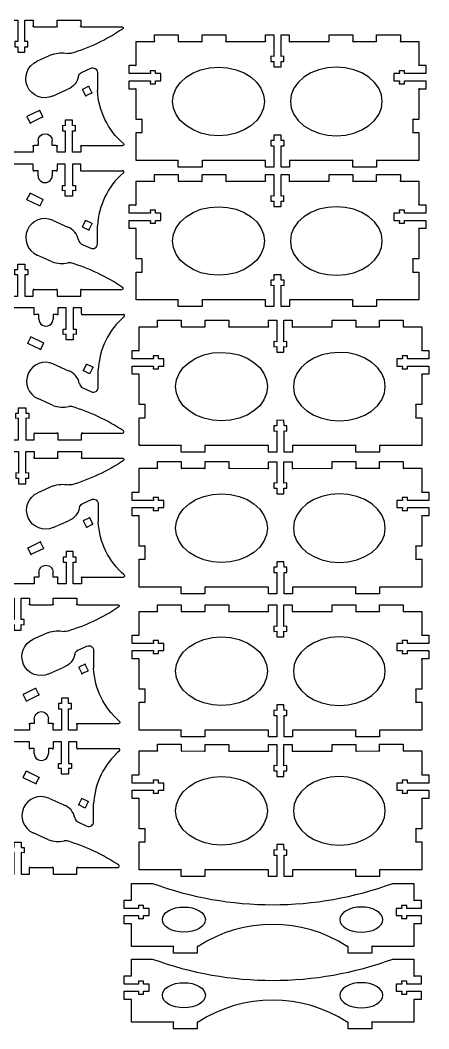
# Model space of a CAD drawing. Extents: x 127 to 2085, y -245 to 419.
# Drawn here: x 1912.8 to 2084.9, y -244.5 to 180 of the extents above; entities that cross this region are included whole.
import ezdxf

# ---------------------------------------------------------------- set-up
doc = ezdxf.new("R2010")
doc.units = 0
doc.layers.get('0').update_dxf_attribs({"linetype": 'CONTINUOUS'})
doc.layers.add('CUT', color=7, linetype='CONTINUOUS')

# ---------------------------------------------------------------- blocks, each defined once
blk = doc.blocks.new('SIDE')
at = {"layer": 'CUT', "color": 5}
for p, q in [((1473.71, -138.64), (1456.75, -138.64)), ((1484.1, -135.84), (1474.1, -135.84)), ((1474.1, -135.84), (1474.1, -138.26)), ((1484.1, -138.26), (1484.1, -135.84)), ((1493.71, -138.64), (1484.48, -138.64)), ((1497.6, -135.84), (1494.1, -135.84)), ((1494.1, -135.84), (1494.1, -138.26)), ((1497.6, -144.84), (1497.6, -135.84)), ((1504.1, -135.84), (1500.6, -135.84)), ((1500.6, -135.84), (1500.6, -144.88)), ((1504.1, -138.26), (1504.1, -135.84)), ((1520.46, -138.64), (1504.48, -138.64)), ((1530.85, -135.84), (1520.85, -135.84)), ((1520.85, -135.84), (1520.85, -138.26)), ((1530.85, -138.26), (1530.85, -135.84)), ((1547.21, -138.64), (1531.23, -138.64)), ((1557.6, -135.84), (1547.6, -135.84)), ((1547.6, -135.84), (1547.6, -138.26)), ((1557.6, -138.26), (1557.6, -135.84)), ((1567.21, -138.64), (1557.98, -138.64)), ((1571.1, -135.84), (1567.6, -135.84)), ((1567.6, -135.84), (1567.6, -138.26)), ((1571.1, -144.84), (1571.1, -135.84)), ((1577.6, -135.84), (1574.1, -135.84)), ((1574.1, -135.84), (1574.1, -144.84)), ((1577.6, -138.26), (1577.6, -135.84)), ((1496.35, -147.06), (1496.35, -144.84)), ((1496.35, -144.84), (1497.6, -144.88)), ((1497.6, -147.02), (1496.35, -147.06)), ((1497.6, -144.88), (1497.6, -144.84)), ((1497.6, -149.34), (1497.6, -147.02)), ((1500.6, -144.88), (1501.85, -144.84)), ((1501.85, -147.06), (1500.6, -147.02)), ((1500.6, -147.02), (1500.6, -149.34)), ((1501.85, -144.84), (1501.85, -147.06)), ((1569.85, -147.02), (1569.85, -144.8)), ((1569.85, -144.8), (1571.1, -144.84)), ((1571.1, -146.98), (1569.85, -147.02)), ((1571.1, -144.84), (1571.1, -144.84)), ((1571.1, -149.3), (1571.1, -146.98)), ((1574.1, -144.84), (1575.35, -144.8)), ((1575.35, -147.02), (1574.1, -146.98)), ((1574.1, -146.98), (1574.1, -149.3)), ((1575.35, -144.8), (1575.35, -147.02)), ((1486.12, -150.31), (1492.51, -153.16)), ((1500.6, -149.34), (1497.6, -149.34)), ((1574.1, -149.3), (1571.1, -149.3)), ((1473.8, -157.8), (1469.92, -156.05)), ((1467.1, -157.87), (1467.1, -165.34)), ((1467.1, -165.34), (1467.1, -165.39)), ((1486, -167.78), (1479.61, -164.93)), ((1477.6, -180.26), (1477.6, -177.94)), ((1477.6, -177.94), (1480.6, -177.94)), ((1480.6, -177.94), (1480.6, -180.26)), ((1580.35, -180.3), (1580.35, -177.98)), ((1580.35, -177.98), (1583.35, -177.98)), ((1583.35, -177.98), (1583.35, -180.3)), ((1476.35, -182.44), (1476.35, -180.22)), ((1476.35, -180.22), (1477.6, -180.26)), ((1477.6, -182.4), (1476.35, -182.44)), ((1477.6, -191.44), (1477.6, -182.4)), ((1480.6, -180.26), (1481.85, -180.22)), ((1481.85, -182.44), (1480.6, -182.4)), ((1480.6, -182.4), (1480.6, -191.44)), ((1481.85, -180.22), (1481.85, -182.44)), ((1579.1, -182.48), (1579.1, -180.26)), ((1579.1, -180.26), (1580.35, -180.3)), ((1580.35, -182.44), (1579.1, -182.48)), ((1580.35, -188.64), (1580.35, -182.44)), ((1583.35, -180.3), (1584.6, -180.26)), ((1584.6, -182.48), (1583.35, -182.44)), ((1583.35, -182.44), (1583.35, -188.64)), ((1584.6, -180.26), (1584.6, -182.48)), ((1486.1, -188.64), (1486.1, -186.64)), ((1492.1, -186.64), (1492.1, -188.64)), ((1473.71, -188.64), (1456.48, -188.64)), ((1474.1, -189.03), (1474.1, -191.44)), ((1484.1, -191.44), (1484.1, -189.03)), ((1484.48, -188.64), (1486.1, -188.64)), ((1492.1, -188.64), (1493.71, -188.64)), ((1494.1, -189.03), (1494.1, -191.44)), ((1504.1, -191.44), (1504.1, -189.03)), ((1504.48, -188.64), (1512.6, -188.64)), ((1512.6, -188.64), (1515, -188.64)), ((1515, -188.64), (1542.71, -188.64)), ((1543.1, -189.03), (1543.1, -191.44)), ((1560.85, -191.44), (1560.85, -189.03)), ((1561.23, -188.64), (1580.35, -188.64)), ((1583.35, -188.64), (1588.35, -188.64)), ((1588.35, -188.64), (1598.35, -188.64)), ((1474.1, -191.44), (1477.6, -191.44)), ((1480.6, -191.44), (1484.1, -191.44)), ((1494.1, -191.44), (1504.1, -191.44)), ((1543.1, -191.44), (1560.85, -191.44))]:
    blk.add_line(p, q, dxfattribs=at)
at = {"layer": 'CUT', "color": 1}
for p, q in [((1470.99, -163.79), (1473.09, -164.82)), ((1469.63, -166.56), (1471.73, -167.59)), ((1491.69, -173.94), (1496.49, -176.28)), ((1490.34, -176.7), (1495.13, -179.05)), ((1506.25, -181.07), (1511.05, -183.42)), ((1504.9, -183.83), (1509.69, -186.18))]:
    blk.add_line(p, q, dxfattribs=at)
at = {"layer": 'CUT', "color": 5}
blk.add_lwpolyline([(1577.98, -138.64), (1604.34, -138.64, 0.070631), (1598.35, -188.64)], format="xyb", dxfattribs=at)
at = {"layer": 'CUT', "color": 1}
for points in [[(1516.92, -172.46), (1515.21, -172.3), (1513.54, -171.69), (1511.98, -170.64), (1510.59, -169.19), (1509.42, -167.39), (1508.52, -165.33), (1507.92, -163.07), (1507.64, -160.71), (1507.69, -158.33), (1508.08, -156.03), (1508.79, -153.89), (1509.79, -151.99), (1511.04, -150.42), (1512.49, -149.23), (1514.09, -148.46), (1515.78, -148.15), (1517.49, -148.3), (1519.16, -148.91), (1520.72, -149.97), (1522.11, -151.42), (1523.28, -153.21), (1524.19, -155.27), (1524.79, -157.53), (1525.07, -159.89), (1525.01, -162.27), (1524.62, -164.58), (1523.92, -166.71), (1522.92, -168.61), (1521.67, -170.18), (1520.22, -171.38), (1518.61, -172.14)], [(1547.59, -149.9), (1547.67, -149.01), (1547.99, -148.14), (1548.53, -147.34), (1549.28, -146.61), (1550.21, -146.01), (1551.28, -145.54), (1552.45, -145.23), (1553.68, -145.08), (1554.91, -145.11), (1556.11, -145.31), (1557.21, -145.68), (1558.2, -146.2), (1559.01, -146.85), (1559.63, -147.6), (1560.03, -148.43), (1560.19, -149.31), (1560.11, -150.19), (1559.79, -151.06), (1559.25, -151.87), (1558.5, -152.59), (1557.57, -153.19), (1556.5, -153.66), (1555.33, -153.97), (1554.1, -154.12), (1552.87, -154.09), (1551.67, -153.89), (1550.56, -153.52), (1549.58, -153), (1548.77, -152.36), (1548.15, -151.6), (1547.75, -150.77)]]:
    blk.add_lwpolyline(points, close=True, dxfattribs=at)
for points in [[(1536.72, -158.64), (1534.48, -158.64, -1), (1534.1, -158.26), (1534.1, -149.02, -1), (1534.48, -148.64), (1536.72, -148.64, -1), (1537.1, -149.02), (1537.1, -158.26, -1)], [(1585.22, -165.74, -1), (1585.22, -151.95, -1)], [(1550.25, -161.14, -1), (1550.44, -187.14, -1)], [(1566.65, -178.76), (1566.65, -169.52, -1), (1567.03, -169.14), (1569.27, -169.14, -1), (1569.65, -169.52), (1569.65, -178.76, -1), (1569.27, -179.14), (1567.03, -179.14, -1)], [(1532.54, -172.64, -1), (1532.56, -175.64, -1)]]:
    blk.add_lwpolyline(points, format="xyb", close=True, dxfattribs=at)
for points in [[(1469.63, -166.56, -0.886376), (1469.52, -166.04), (1470.51, -164.03, -0.886376), (1470.99, -163.79, -0.060234)], [(1473.09, -164.82, -0.886376), (1473.2, -165.35), (1472.22, -167.36, -0.886376), (1471.73, -167.59, -0.060234)], [(1490.34, -176.7, -0.886376), (1490.23, -176.18), (1491.21, -174.17, -0.886376), (1491.69, -173.94, -0.060234)], [(1496.49, -176.28, -0.886376), (1496.6, -176.81), (1495.61, -178.82, -0.886376), (1495.13, -179.05, -0.060234)], [(1504.9, -183.83, -0.886376), (1504.78, -183.31), (1505.77, -181.3, -0.886376), (1506.25, -181.07, -0.060234)], [(1511.05, -183.42, -0.886376), (1511.16, -183.94), (1510.17, -185.95, -0.886376), (1509.69, -186.18, -0.060234)]]:
    blk.add_lwpolyline(points, format="xyb", dxfattribs=at)
at = {"layer": 'CUT', "color": 5}
for centre, radius, start, end in [((1456.75, -139.14), 0.5, 90, 236.0261), ((1500.86, -73.68), 79.44, 236.0261, 253.4772), ((1473.91, -138.45), 0.27, 225, 45), ((1484.29, -138.45), 0.27, 135, 315), ((1493.91, -138.45), 0.27, 225, 45), ((1504.29, -138.45), 0.27, 135, 315), ((1520.66, -138.45), 0.27, 225, 45), ((1531.04, -138.45), 0.27, 135, 315), ((1547.41, -138.45), 0.27, 225, 45), ((1557.79, -138.45), 0.27, 135, 315), ((1567.41, -138.45), 0.27, 225, 45), ((1577.79, -138.45), 0.27, 135, 315), ((1478.94, -145.1), 4.78, 261.9659, 276.9339), ((1482.01, -161.7), 12.1, 70.152, 101.8652), ((1469.1, -157.87), 2, 65.6938, 180), ((1489.26, -160.47), 8, 245.989, 65.989), ((1472.66, -159.94), 2.42, 10.0071, 61.9981), ((1481.93, -158.34), 6.98, 189.7158, 250.5705), ((1435.15, -163.63), 32, 311.0226, 356.8383), ((1489.1, -186.64), 3, 360, 180), ((1456.48, -188.14), 0.5, 131.0226, 270), ((1473.91, -188.83), 0.27, 315, 135), ((1484.29, -188.83), 0.27, 45, 225), ((1493.91, -188.83), 0.27, 315, 135), ((1504.29, -188.83), 0.27, 44.9922, 224.9922), ((1542.91, -188.83), 0.27, 315, 135), ((1561.04, -188.83), 0.27, 45, 225)]:
    blk.add_arc(centre, radius, start, end, dxfattribs=at)

msp = doc.modelspace()

# ---------------------------------------------------------------- linework, layer by layer
at = {"layer": 'CUT', "color": 5}
for p, q in [((1979.75, 170.97), (1988.98, 170.96)), ((1999.75, 170.96), (2015.73, 170.95)), ((2026.49, 170.95), (2042.47, 170.96)), ((2053.24, 170.96), (2062.47, 170.97)), ((1964.1, 133.1), (1964.1, 137.84)), ((2078.12, 137.84), (2078.12, 133.1)), ((1979.75, 112.22), (1988.98, 112.22)), ((1999.75, 112.21), (2015.73, 112.21)), ((2026.49, 112.21), (2042.47, 112.21)), ((2053.24, 112.22), (2062.47, 112.22)), ((1964.1, 74.36), (1964.1, 79.09)), ((2078.12, 79.09), (2078.12, 74.36)), ((1981, 50.92), (1990.23, 50.92)), ((2001, 50.92), (2016.98, 50.91)), ((2027.74, 50.91), (2043.73, 50.92)), ((2054.49, 50.92), (2063.73, 50.92)), ((1965.35, 13.06), (1965.35, 17.8)), ((2079.37, 17.8), (2079.37, 13.06)), ((1981, -8.63), (1990.23, -8.63)), ((2001, -8.63), (2016.98, -8.64)), ((2027.74, -8.64), (2043.73, -8.63)), ((2054.49, -8.63), (2063.73, -8.63)), ((1965.35, -46.49), (1965.35, -41.75)), ((2079.37, -41.75), (2079.37, -46.49)), ((1981, -68.85), (1990.23, -68.85)), ((2001, -68.86), (2016.98, -68.86)), ((2027.74, -68.86), (2043.73, -68.86)), ((2054.49, -68.85), (2063.73, -68.85)), ((1965.35, -106.71), (1965.35, -101.98)), ((2079.37, -101.98), (2079.37, -106.71)), ((1981, -127.59), (1990.23, -127.6)), ((2001, -127.6), (2016.98, -127.61)), ((2027.74, -127.61), (2043.73, -127.6)), ((2054.49, -127.6), (2063.73, -127.59)), ((1965.35, -165.46), (1965.35, -160.72)), ((2079.37, -160.72), (2079.37, -165.46))]:
    msp.add_line(p, q, dxfattribs=at)
for points in [[(1961.61, 161.35), (1961.62, 170.97), (1968.98, 170.97)], [(1969.37, 171.35), (1969.37, 173.77), (1979.37, 173.76), (1979.37, 171.35)], [(1989.37, 171.34), (1989.37, 173.76), (1999.37, 173.76), (1999.37, 171.34)], [(2016.12, 171.33), (2016.12, 173.75), (2019.62, 173.75), (2019.61, 164.65), (2018.36, 164.79), (2018.36, 162.57), (2019.61, 162.61), (2019.61, 160.29), (2021.11, 160.29), (2022.61, 160.29), (2022.61, 162.61), (2023.86, 162.57), (2023.86, 164.79), (2022.61, 164.65), (2022.61, 173.75), (2026.11, 173.75), (2026.11, 171.33)], [(2042.86, 171.34), (2042.86, 173.76), (2052.86, 173.76), (2052.86, 171.34)], [(2062.86, 171.35), (2062.86, 173.76), (2072.86, 173.77), (2072.86, 171.35)], [(2073.24, 170.97), (2080.61, 170.97), (2080.61, 161.35)], [(1961.23, 150.97), (1958.61, 150.97), (1958.61, 154.47), (1967.61, 154.47), (1967.57, 153.22), (1969.79, 153.22), (1969.75, 154.47), (1972.07, 154.47), (1972.07, 157.47), (1969.75, 157.47), (1969.79, 158.72), (1967.57, 158.72), (1967.61, 157.47), (1958.61, 157.47), (1958.61, 160.97), (1961.23, 160.97)], [(2080.99, 160.97), (2083.61, 160.97), (2083.61, 157.47), (2074.61, 157.47), (2074.65, 158.72), (2072.43, 158.72), (2072.47, 157.47), (2070.15, 157.47), (2070.15, 154.47), (2072.47, 154.47), (2072.43, 153.22), (2074.65, 153.22), (2074.61, 154.47), (2083.61, 154.47), (2083.61, 150.97), (2081, 150.97)], [(1963.72, 138.22), (1961.6, 138.22), (1961.61, 150.59)], [(2080.61, 150.59), (2080.62, 138.22), (2078.5, 138.22)], [(1978.96, 120.97), (1969.34, 120.97), (1961.6, 120.97), (1961.6, 132.72), (1963.72, 132.72)], [(2052.5, 120.96), (2026.13, 120.95), (2026.13, 118.15), (2022.63, 118.15), (2022.63, 127.15), (2023.88, 127.11), (2023.87, 129.33), (2022.62, 129.29), (2022.61, 131.61), (2021.11, 131.6), (2019.61, 131.61), (2019.6, 129.29), (2018.35, 129.33), (2018.35, 127.11), (2019.6, 127.15), (2019.59, 118.15), (2016.09, 118.15), (2016.09, 120.95), (1989.73, 120.96)], [(2078.5, 132.72), (2080.62, 132.72), (2080.63, 120.97), (2072.88, 120.97), (2063.26, 120.97)], [(1989.34, 120.58), (1989.34, 118.16), (1979.34, 118.17), (1979.34, 120.58)], [(2062.88, 120.58), (2062.88, 118.17), (2052.88, 118.16), (2052.88, 120.58)], [(1969.37, 112.61), (1969.37, 115.02), (1979.37, 115.02), (1979.37, 112.6)], [(1989.37, 112.6), (1989.37, 115.02), (1999.37, 115.01), (1999.37, 112.6)], [(2016.12, 112.59), (2016.12, 115.01), (2019.62, 115.01), (2019.61, 105.91), (2018.36, 106.05), (2018.36, 103.83), (2019.61, 103.87), (2019.61, 101.55), (2021.11, 101.54), (2022.61, 101.55), (2022.61, 103.87), (2023.86, 103.83), (2023.86, 106.05), (2022.61, 105.91), (2022.61, 115.01), (2026.11, 115.01), (2026.11, 112.59)], [(2042.86, 112.6), (2042.86, 115.01), (2052.86, 115.02), (2052.86, 112.6)], [(2062.86, 112.6), (2062.86, 115.02), (2072.86, 115.02), (2072.86, 112.61)], [(1961.61, 102.61), (1961.62, 112.23), (1968.98, 112.23)], [(2073.24, 112.23), (2080.61, 112.23), (2080.61, 102.61)], [(1961.23, 92.23), (1958.61, 92.23), (1958.61, 95.73), (1967.61, 95.73), (1967.57, 94.48), (1969.79, 94.48), (1969.75, 95.73), (1972.07, 95.73), (1972.07, 98.73), (1969.75, 98.73), (1969.79, 99.98), (1967.57, 99.98), (1967.61, 98.73), (1958.61, 98.73), (1958.61, 102.23), (1961.23, 102.23)], [(2080.99, 102.23), (2083.61, 102.23), (2083.61, 98.73), (2074.61, 98.73), (2074.65, 99.98), (2072.43, 99.98), (2072.47, 98.73), (2070.15, 98.73), (2070.15, 95.73), (2072.47, 95.73), (2072.43, 94.48), (2074.65, 94.48), (2074.61, 95.73), (2083.61, 95.73), (2083.61, 92.23), (2081, 92.23)], [(1963.72, 79.48), (1961.6, 79.48), (1961.61, 91.85)], [(2080.61, 91.85), (2080.62, 79.48), (2078.5, 79.48)], [(1978.96, 62.22), (1969.34, 62.23), (1961.6, 62.23), (1961.6, 73.98), (1963.72, 73.98)], [(2052.5, 62.22), (2026.13, 62.21), (2026.13, 59.41), (2022.63, 59.41), (2022.63, 68.41), (2023.88, 68.37), (2023.87, 70.59), (2022.62, 70.55), (2022.61, 72.87), (2021.11, 72.86), (2019.61, 72.87), (2019.6, 70.55), (2018.35, 70.59), (2018.35, 68.37), (2019.6, 68.41), (2019.59, 59.41), (2016.09, 59.41), (2016.09, 62.21), (1989.73, 62.22)], [(2078.5, 73.98), (2080.62, 73.98), (2080.63, 62.23), (2072.88, 62.23), (2063.26, 62.22)], [(1989.34, 61.84), (1989.34, 59.42), (1979.34, 59.42), (1979.34, 61.84)], [(2062.88, 61.84), (2062.88, 59.42), (2052.88, 59.42), (2052.88, 61.84)], [(1970.62, 51.31), (1970.62, 53.73), (1980.62, 53.72), (1980.62, 51.31)], [(1990.62, 51.3), (1990.62, 53.72), (2000.62, 53.72), (2000.62, 51.3)], [(2017.37, 51.29), (2017.37, 53.71), (2020.87, 53.71), (2020.86, 44.61), (2019.61, 44.75), (2019.61, 42.53), (2020.86, 42.57), (2020.86, 40.25), (2022.36, 40.25), (2023.86, 40.25), (2023.86, 42.57), (2025.11, 42.53), (2025.11, 44.75), (2023.86, 44.61), (2023.86, 53.71), (2027.36, 53.71), (2027.36, 51.29)], [(2044.11, 51.3), (2044.11, 53.72), (2054.11, 53.72), (2054.11, 51.3)], [(2064.11, 51.31), (2064.11, 53.72), (2074.11, 53.73), (2074.11, 51.31)], [(1962.86, 41.31), (1962.87, 50.93), (1970.23, 50.93)], [(2074.49, 50.93), (2081.86, 50.93), (2081.86, 41.31)], [(1962.48, 30.93), (1959.86, 30.93), (1959.86, 34.43), (1968.86, 34.43), (1968.82, 33.18), (1971.04, 33.18), (1971, 34.43), (1973.32, 34.43), (1973.32, 37.43), (1971, 37.43), (1971.04, 38.68), (1968.82, 38.68), (1968.86, 37.43), (1959.86, 37.43), (1959.86, 40.93), (1962.48, 40.93)], [(2082.24, 40.93), (2084.86, 40.93), (2084.86, 37.43), (2075.86, 37.43), (2075.9, 38.68), (2073.68, 38.68), (2073.72, 37.43), (2071.4, 37.43), (2071.4, 34.43), (2073.72, 34.43), (2073.68, 33.18), (2075.9, 33.18), (2075.86, 34.43), (2084.86, 34.43), (2084.86, 30.93), (2082.25, 30.93)], [(1964.97, 18.18), (1962.85, 18.18), (1962.86, 30.55)], [(2081.86, 30.55), (2081.87, 18.18), (2079.75, 18.18)], [(1980.21, 0.92), (1970.6, 0.93), (1962.85, 0.93), (1962.85, 12.68), (1964.97, 12.68)], [(2053.75, 0.92), (2027.38, 0.91), (2027.38, -1.89), (2023.88, -1.89), (2023.88, 7.11), (2025.13, 7.07), (2025.12, 9.29), (2023.87, 9.25), (2023.86, 11.57), (2022.36, 11.56), (2020.86, 11.57), (2020.85, 9.25), (2019.6, 9.29), (2019.6, 7.07), (2020.85, 7.11), (2020.84, -1.89), (2017.34, -1.89), (2017.35, 0.91), (1990.98, 0.92)], [(2079.75, 12.68), (2081.87, 12.68), (2081.88, 0.93), (2074.13, 0.93), (2064.51, 0.92)], [(1990.6, 0.54), (1990.59, -1.88), (1980.59, -1.88), (1980.6, 0.54)], [(2064.13, 0.54), (2064.13, -1.88), (2054.13, -1.88), (2054.13, 0.54)], [(1970.62, -8.24), (1970.62, -5.82), (1980.62, -5.83), (1980.62, -8.24)], [(1990.62, -8.25), (1990.62, -5.83), (2000.62, -5.83), (2000.62, -8.25)], [(2017.37, -8.26), (2017.37, -5.84), (2020.87, -5.84), (2020.86, -14.94), (2019.61, -14.8), (2019.61, -17.02), (2020.86, -16.98), (2020.86, -19.3), (2022.36, -19.3), (2023.86, -19.3), (2023.86, -16.98), (2025.11, -17.02), (2025.11, -14.8), (2023.86, -14.94), (2023.86, -5.84), (2027.36, -5.84), (2027.36, -8.26)], [(2044.11, -8.25), (2044.11, -5.83), (2054.11, -5.83), (2054.11, -8.25)], [(2064.11, -8.24), (2064.11, -5.83), (2074.11, -5.82), (2074.11, -8.24)], [(1962.86, -18.24), (1962.87, -8.62), (1970.23, -8.62)], [(2074.49, -8.62), (2081.86, -8.62), (2081.86, -18.24)], [(1962.48, -28.62), (1959.86, -28.62), (1959.86, -25.12), (1968.86, -25.12), (1968.82, -26.37), (1971.04, -26.37), (1971, -25.12), (1973.32, -25.12), (1973.32, -22.12), (1971, -22.12), (1971.04, -20.87), (1968.82, -20.87), (1968.86, -22.12), (1959.86, -22.12), (1959.86, -18.62), (1962.48, -18.62)], [(2082.24, -18.62), (2084.86, -18.62), (2084.86, -22.12), (2075.86, -22.12), (2075.9, -20.87), (2073.68, -20.87), (2073.72, -22.12), (2071.4, -22.12), (2071.4, -25.12), (2073.72, -25.12), (2073.68, -26.37), (2075.9, -26.37), (2075.86, -25.12), (2084.86, -25.12), (2084.86, -28.62), (2082.25, -28.62)], [(1964.97, -41.37), (1962.85, -41.37), (1962.86, -29)], [(2081.86, -29), (2081.87, -41.37), (2079.75, -41.37)], [(1980.21, -58.63), (1970.6, -58.62), (1962.85, -58.62), (1962.85, -46.87), (1964.97, -46.87)], [(2053.75, -58.63), (2027.38, -58.64), (2027.38, -61.44), (2023.88, -61.44), (2023.88, -52.44), (2025.13, -52.48), (2025.12, -50.26), (2023.87, -50.3), (2023.86, -47.98), (2022.36, -47.99), (2020.86, -47.98), (2020.85, -50.3), (2019.6, -50.26), (2019.6, -52.48), (2020.85, -52.44), (2020.84, -61.44), (2017.34, -61.44), (2017.35, -58.64), (1990.98, -58.63)], [(2079.75, -46.87), (2081.87, -46.87), (2081.88, -58.62), (2074.13, -58.62), (2064.51, -58.63)], [(1990.6, -59.01), (1990.59, -61.43), (1980.59, -61.43), (1980.6, -59.01)], [(2064.13, -59.01), (2064.13, -61.43), (2054.13, -61.43), (2054.13, -59.01)], [(1970.62, -68.46), (1970.62, -66.05), (1980.62, -66.05), (1980.62, -68.47)], [(1990.62, -68.47), (1990.62, -66.05), (2000.62, -66.06), (2000.62, -68.48)], [(2017.37, -68.48), (2017.37, -66.06), (2020.87, -66.07), (2020.86, -75.16), (2019.61, -75.02), (2019.61, -77.24), (2020.86, -77.21), (2020.86, -79.53), (2022.36, -79.53), (2023.86, -79.53), (2023.86, -77.21), (2025.11, -77.24), (2025.11, -75.02), (2023.86, -75.16), (2023.86, -66.07), (2027.36, -66.06), (2027.36, -68.48)], [(2044.11, -68.48), (2044.11, -66.06), (2054.11, -66.05), (2054.11, -68.47)], [(2064.11, -68.47), (2064.11, -66.05), (2074.11, -66.05), (2074.11, -68.46)], [(1962.86, -78.46), (1962.87, -68.84), (1970.23, -68.84)], [(2074.49, -68.84), (2081.86, -68.84), (2081.86, -78.46)], [(1962.48, -88.84), (1959.86, -88.84), (1959.86, -85.34), (1968.86, -85.34), (1968.82, -86.59), (1971.04, -86.59), (1971, -85.34), (1973.32, -85.35), (1973.32, -82.35), (1971, -82.34), (1971.04, -81.09), (1968.82, -81.09), (1968.86, -82.34), (1959.86, -82.34), (1959.86, -78.84), (1962.48, -78.84)], [(2082.24, -78.84), (2084.86, -78.84), (2084.86, -82.34), (2075.86, -82.34), (2075.9, -81.09), (2073.68, -81.09), (2073.72, -82.34), (2071.4, -82.35), (2071.4, -85.35), (2073.72, -85.34), (2073.68, -86.59), (2075.9, -86.59), (2075.86, -85.34), (2084.86, -85.34), (2084.86, -88.84), (2082.25, -88.84)], [(1964.97, -101.59), (1962.85, -101.59), (1962.86, -89.22)], [(2081.86, -89.22), (2081.87, -101.59), (2079.75, -101.59)], [(1980.21, -118.85), (1970.6, -118.84), (1962.85, -118.84), (1962.85, -107.09), (1964.97, -107.09)], [(2053.75, -118.85), (2027.38, -118.86), (2027.38, -121.66), (2023.88, -121.67), (2023.88, -112.66), (2025.13, -112.7), (2025.12, -110.48), (2023.87, -110.52), (2023.86, -108.2), (2022.36, -108.21), (2020.86, -108.2), (2020.85, -110.52), (2019.6, -110.48), (2019.6, -112.7), (2020.85, -112.66), (2020.84, -121.67), (2017.34, -121.66), (2017.35, -118.86), (1990.98, -118.85)], [(2079.75, -107.09), (2081.87, -107.09), (2081.88, -118.84), (2074.13, -118.84), (2064.51, -118.85)], [(1990.6, -119.23), (1990.59, -121.65), (1980.59, -121.65), (1980.6, -119.23)], [(2064.13, -119.23), (2064.13, -121.65), (2054.13, -121.65), (2054.13, -119.23)], [(1970.62, -127.21), (1970.62, -124.79), (1980.62, -124.79), (1980.62, -127.21)], [(1990.62, -127.21), (1990.62, -124.8), (2000.62, -124.8), (2000.62, -127.22)], [(2017.37, -127.23), (2017.37, -124.81), (2020.87, -124.81), (2020.86, -133.91), (2019.61, -133.77), (2019.61, -135.99), (2020.86, -135.95), (2020.86, -138.27), (2022.36, -138.27), (2023.86, -138.27), (2023.86, -135.95), (2025.11, -135.99), (2025.11, -133.77), (2023.86, -133.91), (2023.86, -124.81), (2027.36, -124.81), (2027.36, -127.23)], [(2044.11, -127.22), (2044.11, -124.8), (2054.11, -124.8), (2054.11, -127.21)], [(2064.11, -127.21), (2064.11, -124.79), (2074.11, -124.79), (2074.11, -127.21)], [(1962.86, -137.2), (1962.87, -127.59), (1970.23, -127.59)], [(2074.49, -127.59), (2081.86, -127.59), (2081.86, -137.2)], [(1962.48, -147.58), (1959.86, -147.58), (1959.86, -144.08), (1968.86, -144.09), (1968.82, -145.34), (1971.04, -145.34), (1971, -144.09), (1973.32, -144.09), (1973.32, -141.09), (1971, -141.09), (1971.04, -139.84), (1968.82, -139.84), (1968.86, -141.09), (1959.86, -141.08), (1959.86, -137.58), (1962.48, -137.58)], [(2082.24, -137.58), (2084.86, -137.58), (2084.86, -141.08), (2075.86, -141.09), (2075.9, -139.84), (2073.68, -139.84), (2073.72, -141.09), (2071.4, -141.09), (2071.4, -144.09), (2073.72, -144.09), (2073.68, -145.34), (2075.9, -145.34), (2075.86, -144.09), (2084.86, -144.08), (2084.86, -147.58), (2082.25, -147.58)], [(1964.97, -160.34), (1962.85, -160.34), (1962.86, -147.97)], [(2081.86, -147.97), (2081.87, -160.34), (2079.75, -160.34)], [(1980.21, -177.59), (1970.6, -177.59), (1962.85, -177.58), (1962.85, -165.84), (1964.97, -165.84)], [(2053.75, -177.6), (2027.38, -177.61), (2027.38, -180.41), (2023.88, -180.41), (2023.88, -171.41), (2025.13, -171.44), (2025.12, -169.22), (2023.87, -169.27), (2023.86, -166.95), (2022.36, -166.95), (2020.86, -166.95), (2020.85, -169.27), (2019.6, -169.22), (2019.6, -171.44), (2020.85, -171.41), (2020.84, -180.41), (2017.34, -180.41), (2017.35, -177.61), (1990.98, -177.6)], [(2079.75, -165.84), (2081.87, -165.84), (2081.88, -177.58), (2074.13, -177.59), (2064.51, -177.59)], [(1990.6, -177.98), (1990.59, -180.4), (1980.59, -180.39), (1980.6, -177.97)], [(2064.13, -177.97), (2064.13, -180.39), (2054.13, -180.4), (2054.13, -177.98)], [(1959.59, -189.99), (1959.59, -183.31), (1968.46, -183.31)], [(2069.71, -183.31), (2078.59, -183.31), (2078.59, -189.99)], [(1962.59, -196.87), (1962.55, -198.12), (1964.77, -198.12), (1964.73, -196.87), (1967.05, -196.87), (1967.05, -193.87), (1964.73, -193.87), (1964.77, -192.62), (1962.55, -192.62), (1962.59, -193.87), (1956.59, -193.87), (1956.59, -190.37), (1959.21, -190.37)], [(2078.97, -190.38), (2081.59, -190.38), (2081.59, -193.88), (2075.59, -193.88), (2075.63, -192.63), (2073.41, -192.63), (2073.45, -193.88), (2071.13, -193.88), (2071.13, -196.88), (2073.45, -196.88), (2073.41, -198.13), (2075.63, -198.13), (2075.59, -196.88), (2081.59, -196.88), (2081.59, -200.38), (2078.97, -200.38)], [(1959.21, -200.37), (1956.59, -200.37), (1956.59, -196.87), (1962.59, -196.87)], [(1976.96, -209.87), (1959.59, -209.87), (1959.59, -200.76)], [(2078.59, -200.76), (2078.59, -209.87), (2061.22, -209.87)], [(1987.34, -210.26), (1987.34, -212.67), (1977.34, -212.67), (1977.34, -210.26)], [(2060.84, -210.26), (2060.84, -212.67), (2050.84, -212.67), (2050.84, -210.26)], [(1959.59, -221.84), (1959.59, -215.16), (1968.46, -215.16)], [(2069.71, -215.16), (2078.59, -215.16), (2078.59, -221.84)], [(1962.59, -228.72), (1962.55, -229.97), (1964.77, -229.97), (1964.73, -228.72), (1967.05, -228.72), (1967.05, -225.72), (1964.73, -225.72), (1964.77, -224.47), (1962.55, -224.47), (1962.59, -225.72), (1956.59, -225.72), (1956.59, -222.22), (1959.21, -222.22)], [(2078.97, -222.23), (2081.59, -222.23), (2081.59, -225.73), (2075.59, -225.73), (2075.63, -224.48), (2073.41, -224.48), (2073.45, -225.73), (2071.13, -225.73), (2071.13, -228.73), (2073.45, -228.73), (2073.41, -229.98), (2075.63, -229.98), (2075.59, -228.73), (2081.59, -228.73), (2081.59, -232.23), (2078.97, -232.23)], [(1959.21, -232.22), (1956.59, -232.22), (1956.59, -228.72), (1962.59, -228.72)], [(1976.96, -241.73), (1959.59, -241.72), (1959.59, -232.61)], [(2078.59, -232.61), (2078.59, -241.72), (2061.22, -241.73)], [(1987.34, -242.11), (1987.34, -244.52), (1977.34, -244.52), (1977.34, -242.11)], [(2060.84, -242.11), (2060.84, -244.52), (2050.84, -244.52), (2050.84, -242.11)]]:
    msp.add_lwpolyline(points, dxfattribs=at)
for points in [[(1988.98, 170.96, 1), (1989.37, 171.34, 0.000001), (1989.37, 171.34)], [(2052.86, 171.34, 1), (2053.24, 170.96, 0.000001), (2053.24, 170.96)], [(1961.23, 160.97, 1), (1961.61, 161.35, 0.000013), (1961.61, 161.35)], [(2080.61, 161.35, 1), (2080.99, 160.97, 0.000013), (2080.99, 160.97)], [(1961.61, 150.59, 1), (1961.23, 150.97, 0.000005), (1961.23, 150.97)], [(2081, 150.97, 1), (2080.61, 150.59, 0.000005), (2080.61, 150.59)], [(1988.98, 112.22, 1), (1989.37, 112.6, 0.000001), (1989.37, 112.6)], [(2052.86, 112.6, 1), (2053.24, 112.22, 0.000001), (2053.24, 112.22)], [(1961.23, 102.23, 1), (1961.61, 102.61, 0.000013), (1961.61, 102.61)], [(2080.61, 102.61, 1), (2080.99, 102.23, 0.000013), (2080.99, 102.23)], [(1961.61, 91.85, 1), (1961.23, 92.23, 0.000005), (1961.23, 92.23)], [(2081, 92.23, 1), (2080.61, 91.85, 0.000005), (2080.61, 91.85)], [(1990.23, 50.92, 1), (1990.62, 51.3, 0.000001), (1990.62, 51.3)], [(2054.11, 51.3, 1), (2054.49, 50.92, 0.000001), (2054.49, 50.92)], [(1962.48, 40.93, 1), (1962.86, 41.31, 0.000013), (1962.86, 41.31)], [(2081.86, 41.31, 1), (2082.24, 40.93, 0.000013), (2082.24, 40.93)], [(1962.86, 30.55, 1), (1962.48, 30.93, 0.000005), (1962.48, 30.93)], [(2082.25, 30.93, 1), (2081.86, 30.55, 0.000005), (2081.86, 30.55)], [(1990.23, -8.63, 1), (1990.62, -8.25, 0.000001), (1990.62, -8.25)], [(2054.11, -8.25, 1), (2054.49, -8.63, 0.000001), (2054.49, -8.63)], [(1962.48, -18.62, 1), (1962.86, -18.24, 0.000013), (1962.86, -18.24)], [(2081.86, -18.24, 1), (2082.24, -18.62, 0.000013), (2082.24, -18.62)], [(1962.86, -29, 1), (1962.48, -28.62, 0.000005), (1962.48, -28.62)], [(2082.25, -28.62, 1), (2081.86, -29, 0.000005), (2081.86, -29)], [(1990.23, -68.85, 1), (1990.62, -68.47, 0.000001), (1990.62, -68.47)], [(2054.11, -68.47, 1), (2054.49, -68.85, 0.000001), (2054.49, -68.85)], [(1962.48, -78.84, 1), (1962.86, -78.46, 0.000013), (1962.86, -78.46)], [(2081.86, -78.46, 1), (2082.24, -78.84, 0.000013), (2082.24, -78.84)], [(1962.86, -89.22, 1), (1962.48, -88.84, 0.000005), (1962.48, -88.84)], [(2082.25, -88.84, 1), (2081.86, -89.22, 0.000005), (2081.86, -89.22)], [(1990.23, -127.6, 1), (1990.62, -127.21, 0.000001), (1990.62, -127.21)], [(2054.11, -127.21, 1), (2054.49, -127.6, 0.000001), (2054.49, -127.6)], [(1962.48, -137.58, 1), (1962.86, -137.2, 0.000013), (1962.86, -137.2)], [(2081.86, -137.2, 1), (2082.24, -137.58, 0.000013), (2082.24, -137.58)], [(1962.86, -147.97, 1), (1962.48, -147.58, 0.000005), (1962.48, -147.58)], [(2082.25, -147.58, 1), (2081.86, -147.97, 0.000005), (2081.86, -147.97)], [(2078.59, -189.99, 1), (2078.97, -190.38, 0.000005), (2078.97, -190.38)], [(2078.97, -200.38, 1), (2078.59, -200.76, 0.000013), (2078.59, -200.76)], [(2078.59, -221.84, 1), (2078.97, -222.23, 0.000005), (2078.97, -222.23)], [(2078.97, -232.23, 1), (2078.59, -232.61, 0.000013), (2078.59, -232.61)]]:
    msp.add_lwpolyline(points, format="xyb", dxfattribs=at)
at = {"layer": 'CUT', "color": 1}
for points in [[(2015.27, 142.96), (2014.17, 140.26), (2012.38, 137.76), (2009.97, 135.57), (2007.04, 133.78), (2003.7, 132.45), (2000.07, 131.63), (1996.29, 131.35), (1992.52, 131.63), (1988.89, 132.45), (1985.55, 133.79), (1982.61, 135.59), (1980.21, 137.77), (1978.42, 140.27), (1977.32, 142.98), (1976.95, 145.8), (1977.33, 148.61), (1978.43, 151.32), (1980.22, 153.81), (1982.62, 156), (1985.56, 157.79), (1988.9, 159.13), (1992.53, 159.95), (1996.3, 160.22), (2000.08, 159.94), (2003.71, 159.12), (2007.05, 157.79), (2009.98, 155.99), (2012.39, 153.8), (2014.17, 151.3), (2015.27, 148.6), (2015.64, 145.78)], [(2026.95, 142.96), (2028.05, 140.26), (2029.84, 137.76), (2032.25, 135.57), (2035.18, 133.78), (2038.53, 132.45), (2042.15, 131.63), (2045.93, 131.35), (2049.7, 131.63), (2053.33, 132.45), (2056.68, 133.79), (2059.61, 135.59), (2062.01, 137.77), (2063.8, 140.27), (2064.9, 142.98), (2065.27, 145.8), (2064.9, 148.61), (2063.79, 151.32), (2062.01, 153.81), (2059.6, 156), (2056.67, 157.79), (2053.32, 159.13), (2049.69, 159.95), (2045.92, 160.22), (2042.14, 159.94), (2038.51, 159.12), (2035.17, 157.79), (2032.24, 155.99), (2029.83, 153.8), (2028.05, 151.3), (2026.95, 148.6), (2026.58, 145.78)], [(2015.27, 84.22), (2014.17, 81.51), (2012.38, 79.02), (2009.97, 76.83), (2007.04, 75.04), (2003.7, 73.7), (2000.07, 72.88), (1996.29, 72.61), (1992.52, 72.89), (1988.89, 73.71), (1985.55, 75.05), (1982.61, 76.84), (1980.21, 79.03), (1978.42, 81.53), (1977.32, 84.24), (1976.95, 87.05), (1977.33, 89.87), (1978.43, 92.58), (1980.22, 95.07), (1982.62, 97.26), (1985.56, 99.05), (1988.9, 100.38), (1992.53, 101.2), (1996.3, 101.48), (2000.08, 101.2), (2003.71, 100.38), (2007.05, 99.04), (2009.98, 97.25), (2012.39, 95.06), (2014.17, 92.56), (2015.27, 89.85), (2015.64, 87.04)], [(2026.95, 84.22), (2028.05, 81.51), (2029.84, 79.02), (2032.25, 76.83), (2035.18, 75.04), (2038.53, 73.7), (2042.15, 72.88), (2045.93, 72.61), (2049.7, 72.89), (2053.33, 73.71), (2056.68, 75.05), (2059.61, 76.84), (2062.01, 79.03), (2063.8, 81.53), (2064.9, 84.24), (2065.27, 87.05), (2064.9, 89.87), (2063.79, 92.58), (2062.01, 95.07), (2059.6, 97.26), (2056.67, 99.05), (2053.32, 100.38), (2049.69, 101.2), (2045.92, 101.48), (2042.14, 101.2), (2038.51, 100.38), (2035.17, 99.04), (2032.24, 97.25), (2029.83, 95.06), (2028.05, 92.56), (2026.95, 89.85), (2026.58, 87.04)], [(2013.64, 33.76), (2015.43, 31.26), (2016.53, 28.55), (2016.9, 25.74), (2016.52, 22.92), (2015.42, 20.21), (2013.63, 17.72), (2011.23, 15.53), (2008.29, 13.74), (2004.95, 12.41), (2001.32, 11.59), (1997.54, 11.31), (1993.77, 11.59), (1990.14, 12.41), (1986.8, 13.75), (1983.87, 15.54), (1981.46, 17.73), (1979.67, 20.23), (1978.57, 22.94), (1978.2, 25.75), (1978.58, 28.57), (1979.68, 31.28), (1981.47, 33.77), (1983.87, 35.96), (1986.81, 37.75), (1990.15, 39.09), (1993.78, 39.91), (1997.56, 40.18), (2001.33, 39.9), (2004.96, 39.08), (2008.3, 37.74), (2011.23, 35.95)], [(2031.08, 33.76), (2029.3, 31.26), (2028.2, 28.55), (2027.83, 25.74), (2028.2, 22.92), (2029.3, 20.21), (2031.09, 17.72), (2033.5, 15.53), (2036.43, 13.74), (2039.78, 12.41), (2043.41, 11.59), (2047.18, 11.31), (2050.95, 11.59), (2054.58, 12.41), (2057.93, 13.75), (2060.86, 15.54), (2063.26, 17.73), (2065.05, 20.23), (2066.15, 22.94), (2066.52, 25.75), (2066.15, 28.57), (2065.04, 31.28), (2063.26, 33.77), (2060.85, 35.96), (2057.92, 37.75), (2054.57, 39.09), (2050.94, 39.91), (2047.17, 40.18), (2043.39, 39.9), (2039.76, 39.08), (2036.42, 37.74), (2033.49, 35.95)], [(2013.64, -25.79), (2015.43, -28.29), (2016.53, -31), (2016.9, -33.81), (2016.52, -36.63), (2015.42, -39.34), (2013.63, -41.83), (2011.23, -44.02), (2008.29, -45.81), (2004.95, -47.14), (2001.32, -47.96), (1997.54, -48.24), (1993.77, -47.96), (1990.14, -47.14), (1986.8, -45.8), (1983.87, -44.01), (1981.46, -41.82), (1979.67, -39.32), (1978.57, -36.61), (1978.2, -33.8), (1978.58, -30.98), (1979.68, -28.27), (1981.47, -25.78), (1983.87, -23.59), (1986.81, -21.8), (1990.15, -20.46), (1993.78, -19.64), (1997.56, -19.37), (2001.33, -19.65), (2004.96, -20.47), (2008.3, -21.81), (2011.23, -23.6)], [(2031.08, -25.79), (2029.3, -28.29), (2028.2, -31), (2027.83, -33.81), (2028.2, -36.63), (2029.3, -39.34), (2031.09, -41.83), (2033.5, -44.02), (2036.43, -45.81), (2039.78, -47.14), (2043.41, -47.96), (2047.18, -48.24), (2050.95, -47.96), (2054.58, -47.14), (2057.93, -45.8), (2060.86, -44.01), (2063.26, -41.82), (2065.05, -39.32), (2066.15, -36.61), (2066.52, -33.8), (2066.15, -30.98), (2065.04, -28.27), (2063.26, -25.78), (2060.85, -23.59), (2057.92, -21.8), (2054.57, -20.46), (2050.94, -19.64), (2047.17, -19.37), (2043.39, -19.65), (2039.76, -20.47), (2036.42, -21.81), (2033.49, -23.6)], [(2013.64, -86.01), (2015.43, -88.51), (2016.53, -91.22), (2016.9, -94.04), (2016.52, -96.85), (2015.42, -99.56), (2013.63, -102.05), (2011.23, -104.24), (2008.29, -106.03), (2004.95, -107.37), (2001.32, -108.19), (1997.54, -108.46), (1993.77, -108.18), (1990.14, -107.36), (1986.8, -106.03), (1983.87, -104.23), (1981.46, -102.04), (1979.67, -99.54), (1978.57, -96.84), (1978.2, -94.02), (1978.58, -91.2), (1979.68, -88.5), (1981.47, -86), (1983.87, -83.81), (1986.81, -82.02), (1990.15, -80.69), (1993.78, -79.87), (1997.56, -79.59), (2001.33, -79.87), (2004.96, -80.69), (2008.3, -82.03), (2011.23, -83.83)], [(2031.08, -86.01), (2029.3, -88.51), (2028.2, -91.22), (2027.83, -94.04), (2028.2, -96.85), (2029.3, -99.56), (2031.09, -102.05), (2033.5, -104.24), (2036.43, -106.03), (2039.78, -107.37), (2043.41, -108.19), (2047.18, -108.46), (2050.95, -108.18), (2054.58, -107.36), (2057.93, -106.03), (2060.86, -104.23), (2063.26, -102.04), (2065.05, -99.54), (2066.15, -96.84), (2066.52, -94.02), (2066.15, -91.2), (2065.04, -88.5), (2063.26, -86), (2060.85, -83.81), (2057.92, -82.02), (2054.57, -80.69), (2050.94, -79.87), (2047.17, -79.59), (2043.39, -79.87), (2039.76, -80.69), (2036.42, -82.03), (2033.49, -83.83)], [(1978.2, -152.76), (1978.58, -149.95), (1979.68, -147.24), (1981.47, -144.74), (1983.87, -142.56), (1986.81, -140.76), (1990.15, -139.43), (1993.78, -138.61), (1997.56, -138.34), (2001.33, -138.61), (2004.96, -139.44), (2008.3, -140.77), (2011.23, -142.57), (2013.64, -144.76), (2015.43, -147.25), (2016.53, -149.96), (2016.9, -152.78), (2016.52, -155.6), (2015.42, -158.3), (2013.63, -160.8), (2011.23, -162.98), (2008.29, -164.78), (2004.95, -166.11), (2001.32, -166.93), (1997.54, -167.21), (1993.77, -166.93), (1990.14, -166.1), (1986.8, -164.77), (1983.87, -162.97), (1981.46, -160.78), (1979.67, -158.29), (1978.57, -155.58)], [(2066.52, -152.76), (2066.15, -149.95), (2065.04, -147.24), (2063.26, -144.74), (2060.85, -142.56), (2057.92, -140.76), (2054.57, -139.43), (2050.94, -138.61), (2047.17, -138.34), (2043.39, -138.61), (2039.76, -139.44), (2036.42, -140.77), (2033.49, -142.57), (2031.08, -144.76), (2029.3, -147.25), (2028.2, -149.96), (2027.83, -152.78), (2028.2, -155.6), (2029.3, -158.3), (2031.09, -160.8), (2033.5, -162.98), (2036.43, -164.78), (2039.78, -166.11), (2043.41, -166.93), (2047.18, -167.21), (2050.95, -166.93), (2054.58, -166.1), (2057.93, -164.77), (2060.86, -162.97), (2063.26, -160.78), (2065.05, -158.29), (2066.15, -155.58)], [(1973.33, -196.53), (1974.17, -195.61), (1975.3, -194.81), (1976.67, -194.15), (1978.24, -193.66), (1979.94, -193.36), (1981.71, -193.26), (1983.48, -193.36), (1985.18, -193.66), (1986.75, -194.15), (1988.12, -194.81), (1989.25, -195.61), (1990.09, -196.53), (1990.6, -197.53), (1990.78, -198.56), (1990.6, -199.59), (1990.09, -200.59), (1989.25, -201.5), (1988.12, -202.31), (1986.75, -202.97), (1985.18, -203.46), (1983.48, -203.76), (1981.71, -203.86), (1979.94, -203.76), (1978.24, -203.46), (1976.67, -202.97), (1975.3, -202.31), (1974.17, -201.5), (1973.33, -200.59), (1972.81, -199.59), (1972.64, -198.56), (1972.81, -197.53)], [(2064.85, -196.53), (2064.01, -195.61), (2062.88, -194.81), (2061.51, -194.15), (2059.94, -193.66), (2058.24, -193.36), (2056.47, -193.26), (2054.7, -193.36), (2053, -193.66), (2051.43, -194.15), (2050.06, -194.81), (2048.93, -195.61), (2048.09, -196.53), (2047.57, -197.53), (2047.4, -198.56), (2047.57, -199.59), (2048.09, -200.59), (2048.93, -201.5), (2050.06, -202.31), (2051.43, -202.97), (2053, -203.46), (2054.7, -203.76), (2056.47, -203.86), (2058.24, -203.76), (2059.94, -203.46), (2061.51, -202.97), (2062.88, -202.31), (2064.01, -201.5), (2064.85, -200.59), (2065.36, -199.59), (2065.54, -198.56), (2065.36, -197.53)], [(1990.6, -231.45), (1990.09, -232.44), (1989.25, -233.36), (1988.12, -234.16), (1986.75, -234.82), (1985.18, -235.31), (1983.48, -235.61), (1981.71, -235.71), (1979.94, -235.61), (1978.24, -235.31), (1976.67, -234.82), (1975.3, -234.16), (1974.17, -233.36), (1973.33, -232.44), (1972.81, -231.44), (1972.64, -230.41), (1972.81, -229.38), (1973.33, -228.38), (1974.17, -227.47), (1975.3, -226.66), (1976.67, -226), (1978.24, -225.51), (1979.94, -225.21), (1981.71, -225.11), (1983.48, -225.21), (1985.18, -225.51), (1986.75, -226), (1988.12, -226.66), (1989.25, -227.47), (1990.09, -228.38), (1990.6, -229.38), (1990.78, -230.41)], [(2047.57, -231.45), (2048.09, -232.44), (2048.93, -233.36), (2050.06, -234.16), (2051.43, -234.82), (2053, -235.31), (2054.7, -235.61), (2056.47, -235.71), (2058.24, -235.61), (2059.94, -235.31), (2061.51, -234.82), (2062.88, -234.16), (2064.01, -233.36), (2064.85, -232.44), (2065.36, -231.44), (2065.54, -230.41), (2065.36, -229.38), (2064.85, -228.38), (2064.01, -227.47), (2062.88, -226.66), (2061.51, -226), (2059.94, -225.51), (2058.24, -225.21), (2056.47, -225.11), (2054.7, -225.21), (2053, -225.51), (2051.43, -226), (2050.06, -226.66), (2048.93, -227.47), (2048.09, -228.38), (2047.57, -229.38), (2047.4, -230.41)]]:
    msp.add_lwpolyline(points, close=True, dxfattribs=at)
at = {"layer": 'CUT', "color": 5}
for centre, radius, start, end in [((1969.17, 171.16), 0.27, 224.985, 44.9735), ((1979.56, 171.16), 0.27, 134.9764, 314.9763), ((1999.56, 171.15), 0.27, 134.9764, 314.9763), ((2015.92, 171.14), 0.27, 224.9763, 44.9763), ((2026.3, 171.14), 0.27, 135.0237, 315.0237), ((2042.67, 171.15), 0.27, 225.0237, 45.0236), ((2062.67, 171.16), 0.27, 225.0237, 45.0236), ((2073.05, 171.16), 0.27, 135.0265, 315.015), ((1963.91, 138.03), 0.27, 314.9773, 134.9772), ((2078.31, 138.03), 0.27, 45.0228, 225.0227), ((1963.91, 132.91), 0.27, 224.9773, 44.9772), ((2078.31, 132.91), 0.27, 135.0228, 315.0227), ((1979.15, 120.77), 0.27, 314.9764, 134.9763), ((1989.54, 120.77), 0.27, 44.9763, 224.9763), ((2052.69, 120.77), 0.27, 315.0237, 135.0237), ((2063.07, 120.77), 0.27, 45.0237, 225.0236), ((1969.17, 112.42), 0.27, 224.985, 44.9735), ((1979.56, 112.41), 0.27, 134.9764, 314.9763), ((1999.56, 112.4), 0.27, 134.9764, 314.9763), ((2015.92, 112.4), 0.27, 224.9763, 44.9763), ((2026.3, 112.4), 0.27, 135.0237, 315.0237), ((2042.67, 112.4), 0.27, 225.0237, 45.0236), ((2062.67, 112.41), 0.27, 225.0237, 45.0236), ((2073.05, 112.42), 0.27, 135.0265, 315.015), ((1963.91, 79.29), 0.27, 314.9773, 134.9772), ((2078.31, 79.29), 0.27, 45.0228, 225.0227), ((1963.91, 74.17), 0.27, 224.9773, 44.9772), ((2078.31, 74.17), 0.27, 135.0228, 315.0227), ((1979.15, 62.03), 0.27, 314.9764, 134.9763), ((1989.54, 62.03), 0.27, 44.9763, 224.9763), ((2052.69, 62.03), 0.27, 315.0237, 135.0237), ((2063.07, 62.03), 0.27, 45.0237, 225.0236), ((1970.43, 51.12), 0.27, 224.985, 44.9735), ((1980.81, 51.12), 0.27, 134.9764, 314.9763), ((2000.81, 51.11), 0.27, 134.9764, 314.9763), ((2017.18, 51.1), 0.27, 224.9763, 44.9763), ((2027.55, 51.1), 0.27, 135.0237, 315.0237), ((2043.92, 51.11), 0.27, 225.0237, 45.0236), ((2063.92, 51.12), 0.27, 225.0237, 45.0236), ((2074.3, 51.12), 0.27, 135.0265, 315.015), ((1965.16, 17.99), 0.27, 314.9773, 134.9772), ((2079.56, 17.99), 0.27, 45.0228, 225.0227), ((1965.16, 12.87), 0.27, 224.9773, 44.9772), ((2079.56, 12.87), 0.27, 135.0228, 315.0227), ((1980.4, 0.73), 0.27, 314.9764, 134.9763), ((1990.79, 0.73), 0.27, 44.9763, 224.9763), ((2053.94, 0.73), 0.27, 315.0237, 135.0237), ((2064.32, 0.73), 0.27, 45.0237, 225.0236), ((1970.43, -8.43), 0.27, 224.985, 44.9735), ((1980.81, -8.44), 0.27, 134.9764, 314.9763), ((2000.81, -8.44), 0.27, 134.9764, 314.9763), ((2017.18, -8.45), 0.27, 224.9763, 44.9763), ((2027.55, -8.45), 0.27, 135.0237, 315.0237), ((2043.92, -8.44), 0.27, 225.0237, 45.0236), ((2063.92, -8.44), 0.27, 225.0237, 45.0236), ((2074.3, -8.43), 0.27, 135.0265, 315.015), ((1965.16, -41.56), 0.27, 314.9773, 134.9772), ((2079.56, -41.56), 0.27, 45.0228, 225.0227), ((1965.16, -46.68), 0.27, 224.9773, 44.9772), ((2079.56, -46.68), 0.27, 135.0228, 315.0227), ((1980.4, -58.82), 0.27, 314.9764, 134.9763), ((1990.79, -58.82), 0.27, 44.9763, 224.9763), ((2053.94, -58.82), 0.27, 315.0237, 135.0237), ((2064.32, -58.82), 0.27, 45.0237, 225.0236), ((1970.43, -68.65), 0.27, 224.985, 44.9735), ((1980.81, -68.66), 0.27, 134.9764, 314.9763), ((2000.81, -68.67), 0.27, 134.9764, 314.9763), ((2017.18, -68.67), 0.27, 224.9763, 44.9763), ((2027.55, -68.67), 0.27, 135.0237, 315.0237), ((2043.92, -68.67), 0.27, 225.0237, 45.0236), ((2063.92, -68.66), 0.27, 225.0237, 45.0236), ((2074.3, -68.65), 0.27, 135.0265, 315.015), ((1965.16, -101.78), 0.27, 314.9773, 134.9772), ((2079.56, -101.78), 0.27, 45.0228, 225.0227), ((1965.16, -106.9), 0.27, 224.9773, 44.9772), ((2079.56, -106.9), 0.27, 135.0228, 315.0227), ((1980.4, -119.04), 0.27, 314.9764, 134.9763), ((1990.79, -119.04), 0.27, 44.9763, 224.9763), ((2053.94, -119.04), 0.27, 315.0237, 135.0237), ((2064.32, -119.04), 0.27, 45.0237, 225.0236), ((1970.43, -127.4), 0.27, 224.985, 44.9735), ((1980.81, -127.4), 0.27, 134.9764, 314.9763), ((2000.81, -127.41), 0.27, 134.9764, 314.9763), ((2017.18, -127.42), 0.27, 224.9763, 44.9763), ((2027.55, -127.42), 0.27, 135.0237, 315.0237), ((2043.92, -127.41), 0.27, 225.0237, 45.0236), ((2063.92, -127.4), 0.27, 225.0237, 45.0236), ((2074.3, -127.4), 0.27, 135.0265, 315.015), ((1965.16, -160.53), 0.27, 314.9773, 134.9772), ((2079.56, -160.53), 0.27, 45.0228, 225.0227), ((1965.16, -165.65), 0.27, 224.9773, 44.9772), ((2079.56, -165.65), 0.27, 135.0228, 315.0227), ((1980.4, -177.78), 0.27, 314.9764, 134.9763), ((1990.79, -177.79), 0.27, 44.9763, 224.9763), ((2053.94, -177.79), 0.27, 315.0237, 135.0237), ((2064.32, -177.78), 0.27, 45.0237, 225.0236), ((2019.09, -45.05), 147.24, 249.8895, 290.1105), ((1959.4, -190.18), 0.27, 224.9992, 44.9991), ((1959.4, -200.56), 0.27, 314.9992, 134.9991), ((2019.09, -257.94), 57.39, 56.8703, 123.1303), ((1977.15, -210.07), 0.27, 315.0506, 134.8488), ((1987.53, -210.07), 0.27, 45.0001, 225), ((2050.65, -210.07), 0.27, 315.0001, 135), ((2061.03, -210.07), 0.27, 45.0087, 224.9972), ((2019.09, -76.9), 147.24, 249.8895, 290.1105), ((1959.4, -222.03), 0.27, 224.9992, 44.9991), ((1959.4, -232.42), 0.27, 314.9992, 134.9991), ((2019.09, -289.79), 57.39, 56.8703, 123.1303), ((1977.15, -241.92), 0.27, 315.0506, 134.8488), ((1987.53, -241.92), 0.27, 45.0001, 225), ((2050.65, -241.92), 0.27, 315.0001, 135), ((2061.03, -241.92), 0.27, 45.0087, 224.9972)]:
    msp.add_arc(centre, radius, start, end, dxfattribs=at)

# ---------------------------------------------------------------- block references
at = {"linetype": 'BYBLOCK', "xscale": -1}
for p in [(3412.38, 315.82), (3412.73, 134.25), (3410.78, 72.6)]:
    msp.add_blockref('SIDE', p, dxfattribs=at)
at = {"linetype": 'BYBLOCK', "rotation": 180}
for p in [(3412.38, -72.03), (3412.73, -132.47), (3410.78, -315.25)]:
    msp.add_blockref('SIDE', p, dxfattribs=at)

doc.saveas('drawing.dxf')
